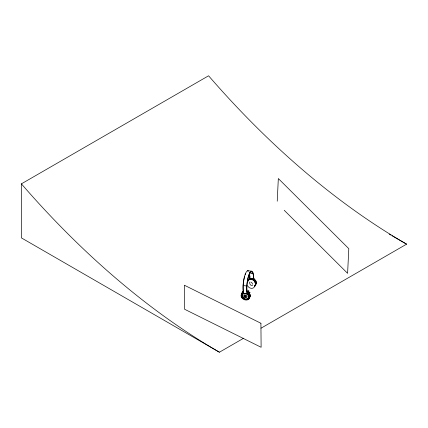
<?xml version="1.0" encoding="UTF-8"?>
<svg xmlns="http://www.w3.org/2000/svg" width="428" height="428" viewBox="0 0 428 428"><rect width="100%" height="100%" fill="white"/><g stroke="black" fill="none" stroke-linecap="round" stroke-linejoin="round"><path stroke-width="0.64" d="M254.874 279.987A4.168 3.205 25.1 0 1 253.536 277.601A20.838 5.275 -83.3 0 0 252.953 273.38L251.948 271.625A12.203 3.087 -83.3 0 0 247.373 281.394L246.86 286.402A20.838 5.275 -83.3 0 0 246.967 291.639A4.168 3.205 25.1 0 0 248.304 294.02M242.029 294.394L242.039 294.025M249.877 295.876L249.861 295.036M249.957 295.7L249.866 294.443A6.746 5.189 25.1 0 0 248.668 292.249M255.382 284.112L255.329 282.769M255.479 283.898L255.372 282.683A6.746 5.189 25.1 0 0 254.173 280.484L252.365 279.211A3.659 2.814 25.1 0 0 250.187 278.949L248.54 279.816A6.746 5.189 25.1 0 0 248.122 280.415M277.226 201.219L278.328 178.535L348.799 248.663L347.606 273.348L284.224 210.276M243.313 283.834L243.158 285.963A20.838 5.275 -83.3 0 0 243.264 291.2A4.168 3.205 25.1 0 1 242.264 293.308M241.66 294.132L241.708 293.742A7.255 5.58 25.1 0 1 242.665 291.645L243.425 291.04M241.959 294.197L242.002 293.833M241.997 294.111L242.039 293.747M249.685 282.71L249.754 283.497A4.585 3.526 25.1 0 0 250.385 284.754L251.022 285.353A1.268 0.979 25.1 0 0 252.135 285.481L252.691 285.027M249.187 296.39L249.144 296.743A6.543 5.029 25.1 0 1 248.839 297.749A3.708 2.846 25.1 0 0 248.968 296.23M249.915 295.785L249.834 296.235A6.746 5.189 25.1 0 1 249.759 296.593M255.339 284.476L255.441 283.983M255.521 283.812L255.441 284.262A6.746 5.189 25.1 0 1 254.96 285.615M243.361 283.256L243.671 280.955A12.203 3.087 -83.3 0 1 244.575 276.681M248.299 270.844A12.556 3.178 -83.3 0 0 243.072 285.669A20.838 5.275 -83.3 0 0 243.168 291.415A4.168 3.205 25.1 0 1 242.162 293.522A4.446 3.419 25.1 0 0 242.532 298.6A4.446 3.419 25.1 0 0 248.572 299.311A4.446 3.419 25.1 0 0 248.203 294.234A4.168 3.205 25.1 0 1 246.87 291.853A20.838 5.275 -83.3 0 1 246.774 286.107A12.556 3.178 -83.3 0 1 249.438 273.492A12.556 3.178 -83.3 0 1 252.98 272.839L252.895 273.123A1.129 1.006 -24.4 0 1 252.124 273.299L249.829 273.005A1.113 0.877 -13 0 1 249.364 272.834A1.129 1.006 -24.4 0 0 249.845 273.027M246.87 285.995L246.747 285.963A1.113 0.369 1.5 0 1 246.87 285.995L243.291 285.562M248.818 279.596L248.459 279.987A6.746 5.189 25.1 0 0 247.742 281.239A4.446 3.419 25.1 0 1 247.989 280.324M243.35 291.27L242.976 291.709A6.746 5.189 25.1 0 0 242.751 291.998M243.254 291.484L242.933 291.794A6.746 5.189 25.1 0 0 242.713 292.083M254.473 286.696L254.815 286.364A7.255 5.58 25.1 0 0 255.773 284.267L255.655 282.662A7.255 5.58 25.1 0 0 254.366 280.297L252.429 278.928A3.938 3.028 25.1 0 0 250.086 278.649L248.31 279.58A7.255 5.58 25.1 0 0 247.432 281.298M254.221 287.311C252.29 289.398 248.647 288.151 247.598 285.733M248.829 298.76L249.171 298.428A7.255 5.58 25.1 0 0 250.129 296.326L250.011 294.721A7.255 5.58 25.1 0 0 248.721 292.361L246.86 290.97M248.775 279.682L249.203 279.34M243.682 338.211L219.42 352.217L21.4 237.893L21.4 183.847L208.58 75.783A625.49 361.13 60 0 0 406.6 244.153L261.016 328.206M249.166 279.43L249.652 279.152M244.42 295.074L245.041 294.967A1.776 1.37 25.1 0 1 247.047 296.984A1.776 1.37 25.1 0 1 244.409 297.433A1.776 1.37 25.1 0 1 244.42 295.074L244.511 296.315A0.888 0.685 25.1 0 0 245.57 297.139A0.888 0.685 25.1 0 0 246.154 296.267A0.888 0.685 25.1 0 0 244.896 295.743L244.827 294.978M249.61 279.243L250.15 279.035A3.659 2.814 25.1 0 1 252.327 279.297L254.13 280.57M247.705 270.731L251.407 271.165M251.659 272.973L252.895 273.123A1.113 0.877 -13 0 1 252.113 273.273M250.963 282.095L251.814 282.635L252.59 284.074M246.779 290.986L248.326 291.939M246.801 291.099L248.24 291.982M389.229 234.121L390.967 235.127M392.123 235.796L406.6 244.153M247.871 290.168L249.155 291.206M247.282 291.425L248.197 292.073M247.24 291.511L248.16 292.158M254.093 280.656L252.285 279.382A3.659 2.814 25.1 0 0 250.107 279.126M249.882 292.276L250.07 292.645M255.281 282.196L255.404 282.79M255.388 283.234L255.291 282.855A6.746 5.189 25.1 0 0 254.093 280.656M249.765 294.662L249.888 295.502M249.069 295.459L249.043 295.347A6.543 5.029 25.1 0 0 248.919 294.978M255.393 283.743L255.227 282.983A6.746 5.189 25.1 0 0 254.029 280.784L252.226 279.511A3.659 2.814 25.1 0 0 250.048 279.254L248.401 280.115A6.746 5.189 25.1 0 0 248.176 280.41M249.968 295.331L249.802 294.571A6.746 5.189 25.1 0 0 248.609 292.377M219.42 352.217A625.49 361.13 60 0 1 21.4 183.847M254.093 279.955A6.543 5.029 25.1 0 1 255.125 281.715M249.818 278.879A3.039 2.338 25.1 0 1 250.203 278.719L250.631 278.617A3.173 2.44 25.1 0 1 252.52 278.837L252.969 279.045A3.039 2.338 25.1 0 1 253.767 279.607M247.678 281.501A6.746 5.189 25.1 0 1 248.497 279.907M254.73 286.006A6.746 5.189 25.1 0 1 254.505 286.295M255.398 284.347A6.746 5.189 25.1 0 1 254.922 285.701M255.479 284.176A6.746 5.189 25.1 0 1 254.81 285.834M247.721 281.415A6.746 5.189 25.1 0 1 247.956 280.736A6.746 5.189 25.1 0 0 247.684 281.367M254.794 281.292A3.558 2.734 25.1 0 1 255.013 281.656M255.297 282.405A3.558 2.734 25.1 0 1 255.356 282.785M254.665 286.134A6.746 5.189 25.1 0 1 254.446 286.428M255.265 284.829A6.746 5.189 25.1 0 1 254.863 285.829M249.743 282.405A4.585 3.526 25.1 0 1 249.904 281.945M252.98 272.839A20.838 5.275 -83.3 0 1 253.638 277.387A4.168 3.205 25.1 0 0 254.97 279.773A4.446 3.419 25.1 0 1 255.345 284.845M247.871 280.982A4.446 3.419 25.1 0 1 248.93 279.056A4.168 3.205 25.1 0 0 249.936 276.948A20.838 5.275 -83.3 0 0 249.824 275.685M249.615 274.123A20.838 5.275 -83.3 0 1 249.727 274.883M249.321 273.273A20.838 5.275 -83.3 0 1 249.834 277.167A4.168 3.205 25.1 0 1 248.829 279.27M253.43 279.045A4.446 3.419 25.1 0 1 255.243 285.059M248.208 279.933A4.446 3.419 25.1 0 1 249.23 279.013M254.318 280.522A3.708 2.846 25.1 0 1 254.649 280.848M254.933 281.207A3.708 2.846 25.1 0 1 255.516 282.758M243.27 292.361A3.039 2.338 25.1 0 0 242.986 292.64A6.543 5.029 25.1 0 0 242.125 294.528L242.136 295.555A3.558 2.734 25.1 0 1 242.73 293.918M248.764 294.614A6.543 5.029 25.1 0 0 247.887 293.217A3.039 2.338 25.1 0 0 246.763 292.308M249.877 296.149A6.746 5.189 25.1 0 1 249.695 296.85M249.561 297.187A6.746 5.189 25.1 0 1 249.396 297.508M248.566 292.463A6.746 5.189 25.1 0 1 249.636 294.282M242.216 293.046A6.746 5.189 25.1 0 1 242.516 292.394M249.599 297.102A6.746 5.189 25.1 0 1 249.24 297.728M249.915 296.064A6.746 5.189 25.1 0 1 249.738 296.765M242.259 292.961A6.746 5.189 25.1 0 1 242.392 292.624M249.358 297.594A6.746 5.189 25.1 0 0 249.519 297.273A6.746 5.189 25.1 0 1 249.305 297.599M242.178 293.132A6.746 5.189 25.1 0 1 242.478 292.479M242.671 292.169A6.746 5.189 25.1 0 1 242.895 291.88M247.817 298.514A3.558 2.734 25.1 0 1 247.459 298.674M242.494 296.711A3.558 2.734 25.1 0 1 242.323 296.342M246.25 293.319A3.558 2.734 25.1 0 1 246.683 293.49M247.095 293.704A3.558 2.734 25.1 0 1 247.48 293.956M248.647 295.261A3.558 2.734 25.1 0 1 248.812 295.636M248.984 296.39A3.558 2.734 25.1 0 1 248.636 297.776M242.435 295.62A3.258 2.509 25.1 0 1 242.435 295.277M242.601 294.641A3.258 2.509 25.1 0 1 242.965 294.09M248.7 296.7A3.258 2.509 25.1 0 1 248.379 297.626M247.507 298.557A3.258 2.509 25.1 0 1 247.181 298.712M243.371 297.845A3.258 2.509 25.1 0 1 243.083 297.556M242.473 296.567A3.258 2.509 25.1 0 1 242.366 296.224M242.318 295.534A3.258 2.509 25.1 0 1 242.478 294.897M242.639 294.608A3.258 2.509 25.1 0 1 242.847 294.346M248.529 296.267A3.258 2.509 25.1 0 1 248.582 296.615M248.577 296.957A3.258 2.509 25.1 0 1 248.417 297.594M242.318 292.832A6.746 5.189 25.1 0 1 242.451 292.495M242.617 292.174A6.746 5.189 25.1 0 1 242.81 291.869M249.973 295.935A6.746 5.189 25.1 0 1 249.797 296.636M248.138 298.616A3.708 2.846 25.1 0 1 247.031 299.129M246.603 299.199A3.708 2.846 25.1 0 1 245.688 299.193M244.757 298.985A3.708 2.846 25.1 0 1 243.88 298.584M243.473 298.321A3.708 2.846 25.1 0 1 242.778 297.69M242.494 297.332A3.708 2.846 25.1 0 1 242.088 296.572M241.911 295.395A3.708 2.846 25.1 0 1 242.794 293.79M246.18 293.421A3.708 2.846 25.1 0 1 246.63 293.603M247.058 293.822A3.708 2.846 25.1 0 1 247.459 294.084M248.443 295.074A3.708 2.846 25.1 0 1 248.85 295.834M247.379 293.346A4.446 3.419 25.1 0 1 249.016 298.787M248.673 299.097A4.446 3.419 25.1 0 1 247.833 299.563M245.169 299.696A4.446 3.419 25.1 0 1 244.078 299.327M243.077 298.744A4.446 3.419 25.1 0 1 241.269 296.171M241.199 295.234A4.446 3.419 25.1 0 1 243.104 292.843M247.887 298.658A3.708 2.846 25.1 0 1 247.518 298.83M246.683 299.028A3.708 2.846 25.1 0 1 245.768 299.022M243.184 297.851A3.708 2.846 25.1 0 1 242.858 297.519M242.344 296.786A3.708 2.846 25.1 0 1 242.168 296.401M241.991 295.609A3.708 2.846 25.1 0 1 242.59 293.875M248.754 295.277A3.708 2.846 25.1 0 1 248.93 295.662M249.107 296.454A3.708 2.846 25.1 0 1 248.919 297.562M245.142 274.856A12.203 3.087 -83.3 0 1 245.758 273.337M247.662 271.079A12.203 3.087 -83.3 0 1 248.245 271.186M244.928 296.315C245.699 297.781 246.095 295.304 244.928 296.315M260.914 323.263L184.35 285.209L184.554 309.23L261.117 347.285L260.914 323.263M242.516 297.503A3.558 2.734 25.1 0 0 248.433 298.204A3.558 2.734 25.1 0 0 245.158 293.544A3.558 2.734 25.1 0 0 242.516 297.503M242.392 297.546A3.708 2.846 25.1 0 0 248.561 298.279A3.708 2.846 25.1 0 0 245.148 293.426A3.708 2.846 25.1 0 0 242.392 297.546"/></g></svg>
